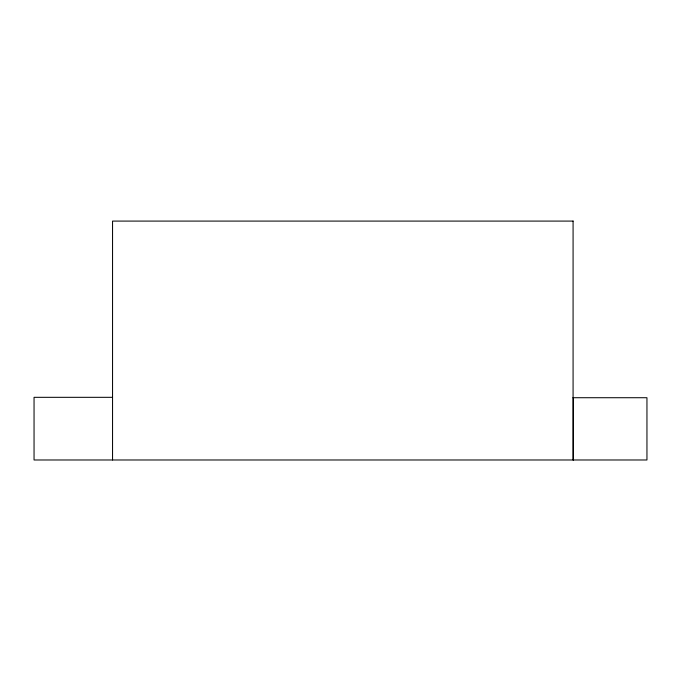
<?xml version="1.0" encoding="UTF-8"?>
<svg xmlns="http://www.w3.org/2000/svg" width="681" height="681" viewBox="0 0 681 681"><rect width="100%" height="100%" fill="white"/><g stroke="black" fill="none" stroke-linecap="round" stroke-linejoin="round"><path stroke-width="1.02" d="M573.079 221.087L112.552 221.087L112.552 459.981M112.552 397.321L34.05 397.321L34.05 459.981L646.95 459.981L646.95 397.721L572.968 397.721M573.3 397.721L573.3 459.981M573.079 221.019L573.079 459.981"/></g></svg>
